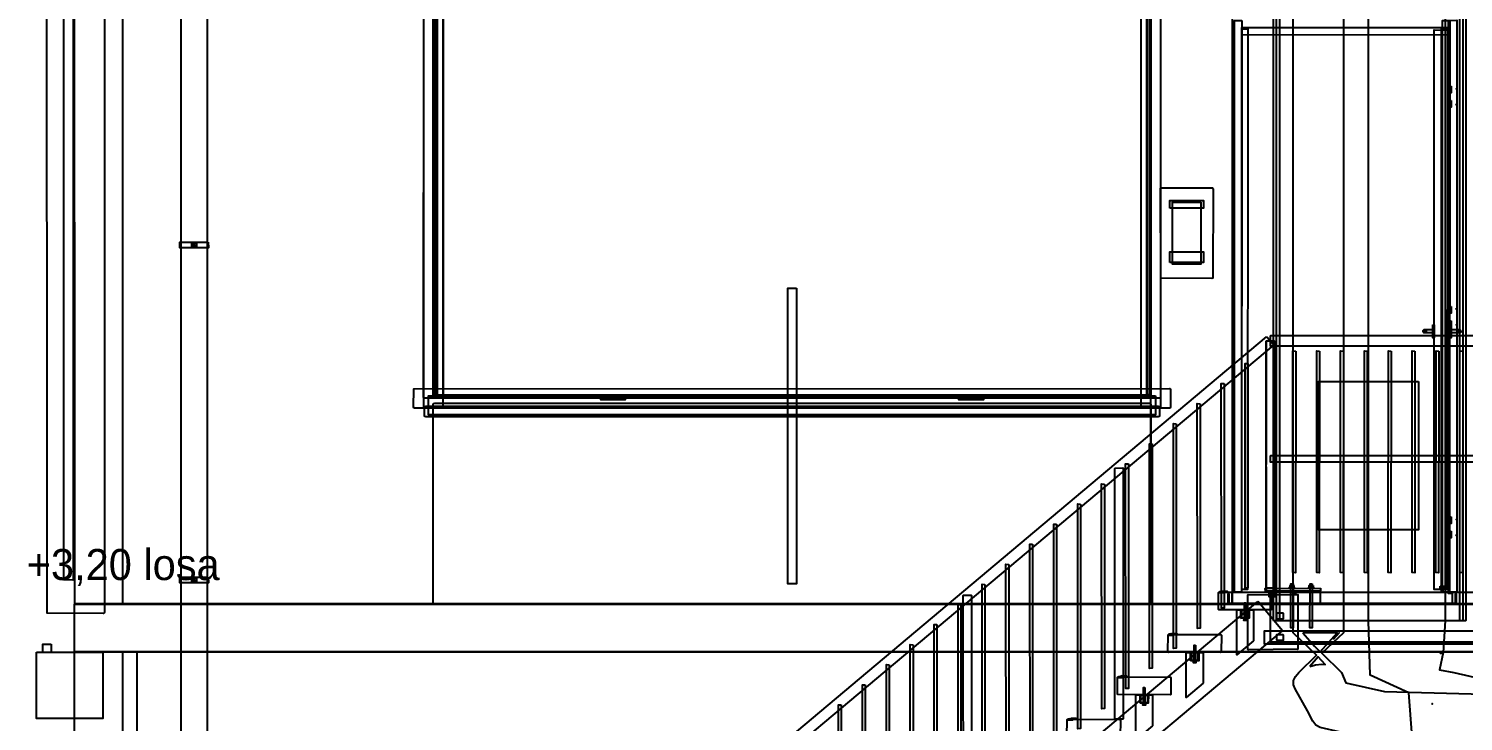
# Model space of a CAD drawing. Header units: metres. Extents: x 359.6 to 413.1, y -1 to 8.9.
# Drawn here: x 399.81 to 405.81, y 2.71 to 5.6 of the extents above; entities that cross this region are included whole.
import ezdxf

# ---------------------------------------------------------------- set-up
doc = ezdxf.new("R2010")
doc.units = ezdxf.units.M
doc.layers.add('TEXTOS', color=7, linetype='Continuous')
doc.layers.add('VISTA', color=8, linetype='Continuous')

msp = doc.modelspace()

# ---------------------------------------------------------------- linework, layer by layer
at = {"layer": 'VISTA'}
for points in [[(406.555922, 2.59508), (405.46363, 2.625194), (405.208122, 2.684138), (405.190421, 2.694052), (405.176779, 2.709824), (405.154861, 2.753927), (405.154861, 2.753927), (405.102987, 2.846002), (405.096486, 2.862401), (405.097039, 2.88), (405.104609, 2.897599), (405.118679, 2.913998), (405.193068, 2.985687), (405.095, 3.08), (405.095, 8.7), (405.305, 8.7), (405.305, 3.08), (405.215427, 2.993856), (405.297012, 2.913998), (405.315065, 2.870303), (405.47637, 2.834806), (406.564078, 2.80492)], [(400.554652, 6.260019), (400.55531, 0.283766), (400.565171, 0.215385), (400.586904, 0.1498), (400.748846, -0.175577), (400.651154, -0.224423), (400.486596, 0.106554), (400.466416, 0.161932), (400.458829, 0.190281), (400.452927, 0.219028), (400.44619, 0.277585), (400.445348, 6.259981)]]:
    msp.add_lwpolyline(points, dxfattribs=at)
for points in [[(405.73, 8.7), (405.73, 3.13), (405.722639, 2.997972), (405.706949, 2.925148), (405.767016, 2.914248), (405.967277, 2.867657), (406.203037, 2.849971), (409.101975, 2.809988), (409.44, 2.81), (409.44, 2.49), (409.098025, 2.490012), (406.196962, 2.530029), (405.912724, 2.552343), (405.592983, 2.645752), (405.579212, 2.828046), (405.417361, 2.902028), (405.41, 3.13), (405.41, 8.7), (405.73, 8.7)], [(405.0355, 8.23), (405.0375, 8.228), (405.0375, 3.132), (405.0355, 3.13), (405.0145, 3.13), (405.0125, 3.132), (405.013086, 8.229414), (405.0355, 8.23)], [(405.803, 8.23), (405.805, 8.228), (405.805, 3.132), (405.803, 3.13), (405.027, 3.13), (405.025, 3.132), (405.025586, 8.229414), (405.803, 8.23)], [(405.8155, 8.23), (405.8175, 8.228), (405.8175, 3.132), (405.8155, 3.13), (405.7945, 3.13), (405.7925, 3.132), (405.793086, 8.229414), (405.8155, 8.23)], [(399.885, 6.4355), (399.8895, 6.44), (400.1205, 6.44), (400.125, 6.4355), (400.125, 3.1645), (400.1205, 3.16), (399.886318, 3.161318), (399.885, 6.4355)], [(400, 6.3955), (400.0045, 6.4), (400.1955, 6.4), (400.2, 6.3955), (400.2, 3.2045), (400.1955, 3.2), (400.001318, 3.201318), (400, 6.3955)], [(400, 6.3955), (400.001895, 6.399169), (405.9955, 6.4), (405.999169, 6.398106), (406, 3.2045), (405.998105, 3.200831), (400.001318, 3.201318), (400, 6.3955)], [(404.5045, 6.4), (404.8355, 6.4), (404.84, 6.3955), (404.84, 3.2045), (404.8355, 3.2), (404.5045, 3.2), (404.5, 3.2045), (404.500831, 6.398106), (404.5045, 6.4)], [(399.955, 6.2983), (399.9567, 6.3), (399.9933, 6.3), (399.995, 6.2983), (399.995, 3.3017), (399.9933, 3.3), (399.955848, 3.300501), (399.955, 6.2983)], [(401.460172, 5.778829), (401.463, 5.78), (401.537, 5.78), (401.541, 5.776), (401.541, 4.064), (401.537, 4.06), (401.463, 4.06), (401.460172, 4.061172), (401.459, 4.064), (401.460172, 5.778829)], [(401.54, 5.78), (401.54, 4.02), (401.46, 4.02), (401.46, 5.78), (401.54, 5.78)], [(404.5, 5.78), (404.5, 4.06), (401.5, 4.06), (401.5, 5.78), (404.5, 5.78)], [(401.512, 5.768), (401.512, 4.072), (401.5, 4.072), (401.5, 5.768), (401.512, 5.768)], [(401.512, 5.768), (401.512, 4.072), (401.5, 4.072), (401.5, 5.768), (401.512, 5.768)], [(404.4955, 5.77742), (404.4955, 4.06258), (401.5045, 4.06258), (401.5045, 5.77742), (404.4955, 5.77742)], [(401.5165, 5.76542), (401.5165, 4.07458), (401.5045, 4.07458), (401.5045, 5.76542), (401.5165, 5.76542)], [(401.5165, 5.76542), (401.5165, 4.07458), (401.5045, 4.07458), (401.5045, 5.76542), (401.5165, 5.76542)], [(404.459, 5.776), (404.463, 5.78), (404.537, 5.78), (404.539828, 5.778829), (404.541, 5.776), (404.541, 4.064), (404.539828, 4.061172), (404.537, 4.06), (404.463, 4.06), (404.459, 4.064), (404.459, 5.776)], [(404.54, 5.78), (404.54, 4.02), (404.46, 4.02), (404.46, 5.78), (404.54, 5.78)], [(404.4955, 5.76542), (404.4955, 4.07458), (404.4835, 4.07458), (404.4835, 5.76542), (404.4955, 5.76542)], [(404.4955, 5.76542), (404.4955, 4.07458), (404.4835, 4.07458), (404.4835, 5.76542), (404.4955, 5.76542)], [(404.5, 5.768), (404.5, 4.072), (404.488, 4.072), (404.488, 5.768), (404.5, 5.768)], [(404.5, 5.768), (404.5, 4.072), (404.488, 4.072), (404.488, 5.768), (404.5, 5.768)], [(404.88, 5.639), (404.879, 3.25), (404.85, 3.251), (404.85, 5.639), (404.88, 5.639)], [(405.75, 5.639), (405.749, 3.25), (405.72, 3.251), (405.72, 5.639), (405.75, 5.639)], [(405.745, 5.639), (405.779, 5.64), (405.779, 3.25), (405.745, 3.251), (405.745, 5.639)], [(405.739, 5.61), (405.74, 5.579), (404.881, 5.578), (404.88, 5.609), (405.739, 5.61)], [(404.905, 5.604), (404.904, 3.26), (404.88, 3.261), (404.88, 5.604), (404.905, 5.604)], [(405.75, 5.599), (405.749, 3.26), (405.685, 3.261), (405.685293, 5.599707), (405.75, 5.599)], [(405.74, 5.604), (405.739, 3.26), (405.716, 3.261), (405.716, 5.604), (405.74, 5.604)], [(405.7555, 5.364), (405.7555, 5.336), (405.7445, 5.336), (405.7445, 5.364), (405.7555, 5.364)], [(405.779738, 5.353466), (405.778466, 5.351262), (405.776261, 5.352534), (405.777534, 5.354739), (405.779738, 5.353466)], [(405.7555, 5.304), (405.7555, 5.276), (405.7445, 5.276), (405.7445, 5.304), (405.7555, 5.304)], [(405.779738, 5.287466), (405.778466, 5.285262), (405.776261, 5.286534), (405.777534, 5.288739), (405.779738, 5.287466)], [(404.540831, 4.938105), (404.544499, 4.94), (404.758105, 4.939169), (404.76, 4.9355), (404.759169, 4.561895), (404.7555, 4.56), (404.541317, 4.561318), (404.540831, 4.938105)], [(404.579999, 4.854), (404.579999, 4.886), (404.72, 4.886), (404.72, 4.854), (404.579999, 4.854)], [(404.709707, 4.879707), (404.709707, 4.620293), (404.590293, 4.620293), (404.59, 4.879), (404.709707, 4.879707)], [(400.559, 4.712), (400.56, 4.689), (400.441, 4.688), (400.440293, 4.711707), (400.559, 4.712)], [(400.559, 4.712), (400.56, 4.689), (400.441, 4.688), (400.440293, 4.711707), (400.559, 4.712)], [(400.509707, 4.709707), (400.509707, 4.690292), (400.490293, 4.690292), (400.490293, 4.709707), (400.509707, 4.709707)], [(400.50483, 4.701294), (400.501294, 4.69517), (400.49517, 4.698706), (400.498706, 4.704829), (400.50483, 4.701294)], [(404.579999, 4.6275), (404.579999, 4.6725), (404.72, 4.6725), (404.72, 4.6275), (404.579999, 4.6275)], [(403.018, 4.52), (403.018, 3.284), (402.982, 3.284), (402.982, 4.52), (403.018, 4.52)], [(405.7555, 4.444), (405.7555, 4.416), (405.7445, 4.416), (405.7445, 4.444), (405.7555, 4.444)], [(405.7555, 4.384), (405.7555, 4.356), (405.7445, 4.356), (405.7445, 4.384), (405.7555, 4.384)], [(405.779738, 4.433466), (405.778466, 4.431262), (405.776261, 4.432534), (405.777534, 4.434739), (405.779738, 4.433466)], [(405, 4.3208), (405.001699, 4.3225), (412.9783, 4.3225), (412.98, 4.3208), (412.98, 4.2792), (412.9783, 4.2775), (405.000848, 4.278), (405, 4.3208)], [(405.651761, 4.341812), (405.651062, 4.3365), (405.646811, 4.333239), (405.6415, 4.333938), (405.638238, 4.338189), (405.638937, 4.3435), (405.643188, 4.346762), (405.648499, 4.346062), (405.651761, 4.341812)], [(405.645, 4.347), (405.679, 4.347), (405.679, 4.333), (405.645, 4.333938), (405.645, 4.347)], [(405.679, 4.367), (405.684999, 4.367), (405.684999, 4.313), (405.679, 4.313), (405.679, 4.367)], [(405.75, 4.367), (405.756, 4.367), (405.756, 4.313), (405.75, 4.313), (405.75, 4.367)], [(405.756, 4.347), (405.79, 4.347), (405.79, 4.333), (405.756, 4.333938), (405.756, 4.347)], [(405.779738, 4.367466), (405.778466, 4.365262), (405.776261, 4.366534), (405.777534, 4.368739), (405.779738, 4.367466)], [(405.796762, 4.341812), (405.796062, 4.3365), (405.791811, 4.333239), (405.7865, 4.333938), (405.783238, 4.338189), (405.783938, 4.3435), (405.788188, 4.346762), (405.7935, 4.346062), (405.796762, 4.341812)], [(404.984357, 4.316056), (404.986751, 4.31586), (405.013249, 4.283966), (405.013021, 4.281573), (401.215643, 1.093944), (401.213249, 1.09414), (401.186862, 1.127231), (404.984357, 4.316056)], [(404.984357, 4.316056), (404.986751, 4.31586), (405.013249, 4.283966), (405.013021, 4.281573), (401.215643, 1.093944), (401.213249, 1.09414), (401.186862, 1.127231), (404.984357, 4.316056)], [(404.9825, 4.29807), (404.9842, 4.299792), (405.0158, 4.3), (405.0175, 4.2983), (405.0175, 3.2517), (405.0158, 3.25), (404.983348, 3.250281), (404.9825, 4.29807)], [(405.0158, 4.3), (405.0175, 4.2983), (405.0175, 3.266), (404.9825, 3.266), (404.983348, 4.299151), (405.0158, 4.3)], [(404.9825, 4.29807), (404.9842, 4.299792), (405.0158, 4.3), (405.0175, 4.2983), (405.0175, 3.2517), (405.0158, 3.25), (404.983348, 3.250281), (404.9825, 4.29807)], [(404.906, 4.205132), (404.906, 3.267132), (404.895, 3.265987), (404.894293, 4.205685), (404.906, 4.205132)], [(404.906, 4.205132), (404.906, 3.267132), (404.895, 3.265987), (404.894293, 4.205685), (404.906, 4.205132)], [(405.10575, 4.257), (405.10475, 3.33), (405.09375, 3.331), (405.094043, 4.257707), (405.10575, 4.257)], [(405.2055, 4.257), (405.2045, 3.33), (405.1935, 3.331), (405.193793, 4.257707), (405.2055, 4.257)], [(405.30525, 4.257), (405.30425, 3.33), (405.29325, 3.331), (405.293543, 4.257707), (405.30525, 4.257)], [(405.405, 4.257), (405.404, 3.33), (405.393, 3.331), (405.393293, 4.257707), (405.405, 4.257)], [(405.50475, 4.257), (405.50375, 3.33), (405.49275, 3.331), (405.493042, 4.257707), (405.50475, 4.257)], [(405.6045, 4.257), (405.6035, 3.33), (405.5925, 3.331), (405.592793, 4.257707), (405.6045, 4.257)], [(405.70425, 4.257), (405.70325, 3.33), (405.69225, 3.331), (405.692543, 4.257707), (405.70425, 4.257)], [(405.804, 4.257), (405.803, 3.33), (405.792, 3.331), (405.792293, 4.257707), (405.804, 4.257)], [(404.578, 4.101), (404.580829, 4.099828), (404.582, 4.097), (404.582, 4.023), (404.580829, 4.020172), (404.578, 4.019), (401.422, 4.019), (401.419172, 4.020172), (401.418, 4.023), (401.419172, 4.099828), (404.578, 4.101)], [(401.419691, 4.099309), (401.420205, 4.099528), (401.419472, 4.099528), (401.419691, 4.099309)], [(404.580528, 4.099528), (404.579795, 4.099528), (404.580309, 4.099309), (404.580528, 4.099528)], [(404.806, 4.121184), (404.806, 3.183184), (404.795, 3.182039), (404.794293, 4.121737), (404.806, 4.121184)], [(404.806, 4.121184), (404.806, 3.183184), (404.795, 3.182039), (404.794293, 4.121737), (404.806, 4.121184)], [(405.619414, 4.129414), (405.619414, 3.510586), (405.200586, 3.510586), (405.200586, 4.129414), (405.619414, 4.129414)], [(401.419691, 4.02069), (401.419472, 4.021205), (401.419472, 4.020472), (401.419691, 4.02069)], [(401.460691, 4.061691), (401.460472, 4.062205), (401.460472, 4.061472), (401.460691, 4.061691)], [(401.4631, 4.0215), (401.464857, 4.025743), (401.4691, 4.0275), (404.5309, 4.0275), (404.535143, 4.025743), (404.5369, 4.0215), (404.5369, 3.9885), (404.535143, 3.984257), (404.5309, 3.9825), (401.4691, 3.9825), (401.464857, 3.984257), (401.4631, 3.9885), (401.4631, 4.0215)], [(404.52, 4.07), (404.52, 3.99), (401.48, 3.99), (401.48, 4.07), (404.52, 4.07)], [(404.5, 4.072), (404.5, 4.06), (401.5, 4.06), (401.5, 4.072), (404.5, 4.072)], [(404.5, 4.072), (404.5, 4.06), (401.5, 4.06), (401.5, 4.072), (404.5, 4.072)], [(401.5045, 4.04), (404.4955, 4.04), (404.5, 4.0355), (404.5, 3.2045), (404.4955, 3.2), (401.5045, 3.2), (401.5, 3.2045), (401.5, 4.0355), (401.5045, 4.04)], [(404.4955, 4.07458), (404.4955, 4.06258), (401.5045, 4.06258), (401.5045, 4.07458), (404.4955, 4.07458)], [(404.4955, 4.07458), (404.4955, 4.06258), (401.5045, 4.06258), (401.5045, 4.07458), (404.4955, 4.07458)], [(402.3, 4.06), (402.3, 4.054), (402.2, 4.054), (402.2, 4.06), (402.3, 4.06)], [(402.30225, 4.06258), (402.30225, 4.05658), (402.20225, 4.05658), (402.20225, 4.06258), (402.30225, 4.06258)], [(402.30225, 4.05658), (402.30225, 4.054), (402.20225, 4.054), (402.20225, 4.05658), (402.30225, 4.05658)], [(403.79775, 4.06258), (403.79775, 4.05658), (403.69775, 4.05658), (403.69775, 4.06258), (403.79775, 4.06258)], [(403.79775, 4.05658), (403.79775, 4.054), (403.69775, 4.054), (403.69775, 4.05658), (403.79775, 4.05658)], [(403.8, 4.06), (403.8, 4.054), (403.7, 4.054), (403.7, 4.06), (403.8, 4.06)], [(404.53931, 4.061691), (404.538795, 4.061472), (404.539528, 4.061472), (404.53931, 4.061691)], [(404.580309, 4.02069), (404.579795, 4.020472), (404.580528, 4.020472), (404.580309, 4.02069)], [(404.706, 4.037237), (404.706, 3.099237), (404.695, 3.098092), (404.694293, 4.03779), (404.706, 4.037237)], [(404.706, 4.037237), (404.706, 3.099237), (404.695, 3.098092), (404.694293, 4.03779), (404.706, 4.037237)], [(404.606, 3.95329), (404.606, 3.015289), (404.595, 3.014145), (404.594293, 3.953843), (404.606, 3.95329)], [(404.606, 3.95329), (404.606, 3.015289), (404.595, 3.014145), (404.594293, 3.953843), (404.606, 3.95329)], [(404.506, 3.869342), (404.506, 2.931342), (404.495, 2.930197), (404.494293, 3.869895), (404.506, 3.869342)], [(404.506, 3.869342), (404.506, 2.931342), (404.495, 2.930197), (404.494293, 3.869895), (404.506, 3.869342)], [(404.406, 3.785395), (404.406, 2.847394), (404.395, 2.84625), (404.394293, 3.785948), (404.406, 3.785395)], [(404.406, 3.785395), (404.406, 2.847394), (404.395, 2.84625), (404.394293, 3.785948), (404.406, 3.785395)], [(405, 3.8188), (405.001699, 3.8205), (412.9783, 3.8205), (412.98, 3.8188), (412.98, 3.7942), (412.9783, 3.7925), (405.000848, 3.793), (405, 3.8188)], [(404.349167, 3.766403), (404.350867, 3.768125), (404.382467, 3.768541), (404.384167, 3.766863), (404.384167, 2.720263), (404.382467, 2.718541), (404.350015, 2.718615), (404.349167, 3.766403)], [(404.349167, 3.766403), (404.350867, 3.768125), (404.382467, 3.768541), (404.384167, 3.766863), (404.384167, 2.720263), (404.382467, 2.718541), (404.350015, 2.718615), (404.349167, 3.766403)], [(404.306, 3.701447), (404.306, 2.763447), (404.295, 2.762302), (404.294293, 3.702), (404.306, 3.701447)], [(404.306, 3.701447), (404.306, 2.763447), (404.295, 2.762302), (404.294293, 3.702), (404.306, 3.701447)], [(404.206, 3.6175), (404.206, 2.6795), (404.195, 2.678355), (404.194293, 3.618053), (404.206, 3.6175)], [(404.206, 3.6175), (404.206, 2.6795), (404.195, 2.678355), (404.194293, 3.618053), (404.206, 3.6175)], [(405.7555, 3.564), (405.7555, 3.536), (405.7445, 3.536), (405.7445, 3.564), (405.7555, 3.564)], [(405.779738, 3.553466), (405.778466, 3.551261), (405.776261, 3.552534), (405.777534, 3.554739), (405.779738, 3.553466)], [(404.106, 3.533553), (404.106, 2.595552), (404.095, 2.594408), (404.094293, 3.534106), (404.106, 3.533553)], [(404.106, 3.533553), (404.106, 2.595552), (404.095, 2.594408), (404.094293, 3.534106), (404.106, 3.533553)], [(405.7555, 3.504), (405.7555, 3.476), (405.7445, 3.476), (405.7445, 3.504), (405.7555, 3.504)], [(405.779738, 3.487466), (405.778466, 3.485261), (405.776261, 3.486534), (405.777534, 3.488739), (405.779738, 3.487466)], [(404.006, 3.449605), (404.006, 2.511605), (403.995, 2.51046), (403.994293, 3.450158), (404.006, 3.449605)], [(404.006, 3.449605), (404.006, 2.511605), (403.995, 2.51046), (403.994293, 3.450158), (404.006, 3.449605)], [(403.906, 3.365658), (403.906, 2.427658), (403.895, 2.426513), (403.894293, 3.366211), (403.906, 3.365658)], [(403.906, 3.365658), (403.906, 2.427658), (403.895, 2.426513), (403.894293, 3.366211), (403.906, 3.365658)], [(400.559, 3.312), (400.56, 3.289), (400.441, 3.288), (400.440293, 3.311707), (400.559, 3.312)], [(400.559, 3.312), (400.56, 3.289), (400.441, 3.288), (400.440293, 3.311707), (400.559, 3.312)], [(400.509707, 3.309707), (400.509707, 3.290293), (400.490293, 3.290293), (400.490293, 3.309707), (400.509707, 3.309707)], [(400.50483, 3.301294), (400.501294, 3.29517), (400.49517, 3.298706), (400.498706, 3.30483), (400.50483, 3.301294)], [(403.806, 3.281711), (403.806, 2.34371), (403.795, 2.342566), (403.794293, 3.282264), (403.806, 3.281711)], [(403.806, 3.281711), (403.806, 2.34371), (403.795, 2.342566), (403.794293, 3.282264), (403.806, 3.281711)], [(404.786389, 3.25), (405.004526, 3.249354), (405.006, 3.2465), (405.005354, 3.176474), (405.0025, 3.175), (404.784363, 3.175646), (404.783535, 3.176474), (404.782889, 3.1785), (404.783535, 3.248526), (404.786389, 3.25)], [(404.784636, 3.248253), (404.784636, 3.24897), (404.783919, 3.248253), (404.784636, 3.248253)], [(404.806333, 3.252), (404.806333, 3.246), (404.788333, 3.246), (404.788333, 3.252), (404.806333, 3.252)], [(404.798589, 3.255), (404.819889, 3.2543), (404.819189, 3.25), (404.798094, 3.2507), (404.798589, 3.255)], [(404.824, 3.202), (404.824, 3.242), (404.826, 3.242), (404.826, 3.202), (404.824, 3.202)], [(404.844, 3.25), (405.756, 3.25), (405.758829, 3.248828), (405.76, 3.246), (405.76, 3.204), (405.758829, 3.201171), (405.756, 3.2), (404.844, 3.2), (404.841172, 3.201171), (404.84, 3.204), (404.840739, 3.248316), (404.844, 3.25)], [(404.841691, 3.248309), (404.842206, 3.248528), (404.841473, 3.248528), (404.841691, 3.248309)], [(404.905879, 3.237883), (404.908, 3.23879), (405.114121, 3.239121), (405.114121, 3.010879), (404.908, 3.00879), (404.905879, 3.00964), (404.905879, 3.237883)], [(404.905879, 3.237883), (404.908, 3.23879), (405.114121, 3.239121), (405.114121, 3.010879), (404.908, 3.00879), (404.905879, 3.00964), (404.905879, 3.237883)], [(405.209, 3.266), (405.21, 3.255), (404.979, 3.254), (404.978, 3.265), (405.209, 3.266)], [(405.0195, 3.25), (405.0195, 3.23), (404.9945, 3.229928), (404.9945, 3.249928), (405.0195, 3.25)], [(405.000293, 3.249703), (405.001, 3.249985), (405.999, 3.249985), (406, 3.201), (405.001, 3.2), (405.000293, 3.249703)], [(405.000357, 3.249637), (405.000357, 3.249637), (405.000357, 3.249637), (405.000357, 3.249637)], [(405.001, 3.198899), (405.001, 3.254), (405.208, 3.254), (405.208, 3.199681), (405.001, 3.198899)], [(405.004712, 3.248712), (405.004253, 3.24897), (405.004253, 3.248253), (405.004712, 3.248712)], [(405.019996, 3.2497), (405.019997, 3.2497), (405.019997, 3.2497), (405.019996, 3.2497)], [(405.101, 3.269), (405.101, 3.266), (405.079, 3.266), (405.080474, 3.269), (405.101, 3.269)], [(405.101, 3.269), (405.101, 3.266), (405.079, 3.266), (405.080474, 3.269), (405.101, 3.269)], [(405.0985, 3.278), (405.0985, 3.269), (405.0815, 3.269), (405.082639, 3.278), (405.0985, 3.278)], [(405.0985, 3.278), (405.0985, 3.269), (405.0815, 3.269), (405.082639, 3.278), (405.0985, 3.278)], [(405.095, 3.284), (405.095, 3.1), (405.085, 3.1), (405.08567, 3.284), (405.095, 3.284)], [(405.095, 3.284), (405.095, 3.1), (405.085, 3.1), (405.08567, 3.284), (405.095, 3.284)], [(405.105707, 3.249707), (405.105707, 3.244293), (405.094293, 3.244293), (405.094293, 3.249707), (405.105707, 3.249707)], [(405.113503, 3.238503), (405.114117, 3.238503), (405.114121, 3.239121), (405.113503, 3.238503)], [(405.113503, 3.238503), (405.114117, 3.238503), (405.114121, 3.239121), (405.113503, 3.238503)], [(405.181, 3.269), (405.181, 3.266), (405.159, 3.266), (405.160474, 3.269), (405.181, 3.269)], [(405.181, 3.269), (405.181, 3.266), (405.159, 3.266), (405.160474, 3.269), (405.181, 3.269)], [(405.1785, 3.278), (405.1785, 3.269), (405.1615, 3.269), (405.162639, 3.278), (405.1785, 3.278)], [(405.1785, 3.278), (405.1785, 3.269), (405.1615, 3.269), (405.162639, 3.278), (405.1785, 3.278)], [(405.175, 3.284), (405.175, 3.1), (405.165, 3.1), (405.16567, 3.284), (405.175, 3.284)], [(405.175, 3.284), (405.175, 3.1), (405.165, 3.1), (405.16567, 3.284), (405.175, 3.284)], [(405.709211, 3.274789), (405.726788, 3.274789), (405.726788, 3.260211), (405.709146, 3.2605), (405.709211, 3.274789)], [(405.715, 3.2502), (405.715199, 3.263), (405.720999, 3.2628), (405.720799, 3.250059), (405.715, 3.2502)], [(405.755707, 3.249707), (405.755707, 3.244293), (405.744293, 3.244293), (405.744293, 3.249707), (405.755707, 3.249707)], [(405.758528, 3.248528), (405.757795, 3.248528), (405.758309, 3.248309), (405.758528, 3.248528)], [(405.774, 3.202), (405.774, 3.242), (405.776, 3.242), (405.776, 3.202), (405.774, 3.202)], [(412, 3.2), (412, 3), (400, 3), (400, 3.2), (412, 3.2)], [(404.94773, 3.2099), (404.950124, 3.209703), (405.049876, 3.08964), (405.049648, 3.087247), (401.252269, -0.0999), (401.251311, -0.100297), (401.251294, -0.100069), (401.252069, -0.09966), (401.251813, -0.099354), (401.249876, -0.099703), (401.150235, 0.021556), (404.94773, 3.2099)], [(404.94773, 3.2099), (404.950124, 3.209703), (405.049876, 3.08964), (405.049648, 3.087247), (401.252269, -0.0999), (401.251311, -0.100297), (401.251294, -0.100069), (401.252069, -0.09966), (401.251813, -0.099354), (401.249876, -0.099703), (401.150235, 0.021556), (404.94773, 3.2099)], [(403.706, 3.197763), (403.706, 2.259763), (403.695, 2.258618), (403.694293, 3.198316), (403.706, 3.197763)], [(403.706, 3.197763), (403.706, 2.259763), (403.695, 2.258618), (403.694293, 3.198316), (403.706, 3.197763)], [(403.715833, 3.234736), (403.717533, 3.236459), (403.749133, 3.236875), (403.750833, 3.235197), (403.750833, 2.188597), (403.749133, 2.186874), (403.716682, 2.186948), (403.715833, 3.234736)], [(403.715833, 3.234736), (403.717533, 3.236459), (403.749133, 3.236875), (403.750833, 3.235197), (403.750833, 2.188597), (403.749133, 2.186874), (403.716682, 2.186948), (403.715833, 3.234736)], [(404.82, 3.202), (404.82, 3.204), (405.78, 3.204), (405.78, 3.202), (404.82, 3.202)], [(404.841691, 3.20169), (404.841473, 3.202205), (404.841473, 3.201472), (404.841691, 3.20169)], [(404.897444, 3.205), (404.897444, 3.135), (404.891445, 3.135), (404.891846, 3.205), (404.897444, 3.205)], [(404.897444, 3.205), (404.897444, 3.135), (404.891445, 3.135), (404.891846, 3.205), (404.897444, 3.205)], [(404.906497, 3.237273), (404.906497, 3.237887), (404.905879, 3.237883), (404.906497, 3.237273)], [(404.906497, 3.237273), (404.906497, 3.237887), (404.905879, 3.237883), (404.906497, 3.237273)], [(405, 3.197), (405.000879, 3.199121), (405.003, 3.2), (405.997, 3.2), (405.999121, 3.199121), (406, 3.197), (406, 3.043), (405.999121, 3.040879), (405.997, 3.04), (405.003, 3.04), (405.000879, 3.040879), (405, 3.197)], [(405.001497, 3.198503), (405.001497, 3.199117), (405.000879, 3.199121), (405.001497, 3.198503)], [(405.758309, 3.20169), (405.757795, 3.201472), (405.758528, 3.201472), (405.758309, 3.20169)], [(404.783916, 3.176364), (404.783916, 3.176364), (404.784177, 3.176288), (404.783916, 3.176364)], [(404.784177, 3.176288), (404.784636, 3.17603), (404.784636, 3.176746), (404.784177, 3.176288)], [(404.929444, 3.04577), (404.859445, 2.987007), (404.859445, 3.175), (404.929444, 3.175), (404.929444, 3.04577)], [(404.929444, 3.04577), (404.859445, 2.987007), (404.859445, 3.175), (404.929444, 3.175), (404.929444, 3.04577)], [(404.877023, 3.14), (404.877023, 3.175), (404.911866, 3.175), (404.911645, 3.140147), (404.877023, 3.14)], [(404.909444, 3.1425), (404.909444, 3.1725), (404.879445, 3.1725), (404.879715, 3.142853), (404.909444, 3.1425)], [(404.899944, 3.14), (404.899944, 3.131), (404.888945, 3.131), (404.889681, 3.14), (404.899944, 3.14)], [(404.899944, 3.14), (404.899944, 3.131), (404.888945, 3.131), (404.889681, 3.14), (404.899944, 3.14)], [(405.004253, 3.17603), (405.00497, 3.176746), (405.004253, 3.176746), (405.004253, 3.17603)], [(405.0287, 3.137314), (405.027, 3.1387), (405.027314, 3.162284), (405.027716, 3.1613), (405.0287, 3.163), (405.052284, 3.162686), (405.0513, 3.162284), (405.053, 3.1613), (405.052686, 3.137716), (405.052284, 3.1387), (405.0513, 3.137), (405.0287, 3.137), (405.0287, 3.137314)], [(405.0287, 3.137314), (405.027, 3.1387), (405.027314, 3.162284), (405.027716, 3.1613), (405.0287, 3.163), (405.052284, 3.162686), (405.0513, 3.162284), (405.053, 3.1613), (405.052686, 3.137716), (405.052284, 3.1387), (405.0513, 3.137), (405.0287, 3.137), (405.0287, 3.137314)], [(403.606, 3.113816), (403.606, 2.175816), (403.595, 2.174671), (403.594293, 3.114369), (403.606, 3.113816)], [(403.606, 3.113816), (403.606, 2.175816), (403.595, 2.174671), (403.594293, 3.114369), (403.606, 3.113816)], [(404.575278, 3.072778), (404.793415, 3.072131), (404.794889, 3.069278), (404.794243, 2.999251), (404.791389, 2.997778), (404.573252, 2.998424), (404.571778, 3.001278), (404.572424, 3.071304), (404.575278, 3.072778)], [(404.573524, 3.071031), (404.573524, 3.071747), (404.572808, 3.071031), (404.573524, 3.071031)], [(404.595222, 3.074778), (404.595222, 3.068778), (404.577222, 3.068778), (404.577222, 3.074778), (404.595222, 3.074778)], [(404.587478, 3.077778), (404.608778, 3.077078), (404.608078, 3.072778), (404.586983, 3.073478), (404.587478, 3.077778)], [(404.793601, 3.071489), (404.793142, 3.071747), (404.793142, 3.071031), (404.793601, 3.071489)], [(412.025, 3.0875), (412.025, 3.0325), (404.975, 3.0325), (404.975, 3.0875), (412.025, 3.0875)], [(405.0287, 3.047314), (405.027, 3.0487), (405.027314, 3.072284), (405.027716, 3.0713), (405.0287, 3.073), (405.052284, 3.072686), (405.0513, 3.072284), (405.053, 3.0713), (405.052686, 3.047716), (405.052284, 3.0487), (405.0513, 3.047), (405.0287, 3.047), (405.0287, 3.047314)], [(405.0287, 3.047314), (405.027, 3.0487), (405.027314, 3.072284), (405.027716, 3.0713), (405.0287, 3.073), (405.052284, 3.072686), (405.0513, 3.072284), (405.053, 3.0713), (405.052686, 3.047716), (405.052284, 3.0487), (405.0513, 3.047), (405.0287, 3.047), (405.0287, 3.047314)], [(405.135653, 3.08), (405.184531, 3.023536), (405.208475, 3.000535), (405.278808, 3.08), (405.135653, 3.08)], [(405.263412, 3.053478), (405.263412, 3.053478), (405.287899, 3.08), (405.263412, 3.053478)], [(399.9025, 3.0325), (399.9025, 2.9975), (399.8675, 2.9975), (399.8675, 3.0325), (399.9025, 3.0325)], [(400, 2.9955), (400.001895, 2.999169), (405.9955, 3), (405.999169, 2.998105), (406, 0.0045), (405.998105, 0.000831), (400.001318, 0.001318), (400, 2.9955)], [(400, 2.9955), (400.0045, 3), (400.2555, 3), (400.26, 2.9955), (400.26, 0.0045), (400.2555, 0), (400.001318, 0.001318), (400, 2.9955)], [(400, 2.9955), (400.0045, 3), (400.1955, 3), (400.2, 2.9955), (400.2, 0.0045), (400.1955, 0), (400.001318, 0.001318), (400, 2.9955)], [(400, 2.9955), (400.0045, 3), (400.2555, 3), (400.26, 2.9955), (400.26, 0.0045), (400.2555, 0), (400.001318, 0.001318), (400, 2.9955)], [(400, 2.9955), (400.0045, 3), (411.995501, 3), (412, 2.9955), (412, 0.0045), (411.995501, 0), (400.0045, 0), (400, 0.0045), (400, 2.9955)], [(403.506, 3.029869), (403.506, 2.091868), (403.495, 2.090724), (403.494293, 3.030422), (403.506, 3.029869)], [(403.506, 3.029869), (403.506, 2.091868), (403.495, 2.090724), (403.494293, 3.030422), (403.506, 3.029869)], [(404.573066, 2.999066), (404.573524, 2.998808), (404.573524, 2.999524), (404.573066, 2.999066)], [(404.686333, 3.027778), (404.686333, 2.957778), (404.680334, 2.957778), (404.680735, 3.027778), (404.686333, 3.027778)], [(404.686333, 3.027778), (404.686333, 2.957778), (404.680334, 2.957778), (404.680735, 3.027778), (404.686333, 3.027778)], [(404.793142, 2.998808), (404.793859, 2.999524), (404.793142, 2.999524), (404.793142, 2.998808)], [(404.906497, 3.010267), (404.905883, 3.010259), (404.905879, 3.00964), (404.906497, 3.010267)], [(404.906497, 3.010267), (404.905883, 3.010259), (404.905879, 3.00964), (404.906497, 3.010267)], [(405.001497, 3.041497), (405.000883, 3.041497), (405.000879, 3.040879), (405.001497, 3.041497)], [(405.113503, 3.011497), (405.113503, 3.010883), (405.114121, 3.010879), (405.113503, 3.011497)], [(405.113503, 3.011497), (405.113503, 3.010883), (405.114121, 3.010879), (405.113503, 3.011497)], [(405.186606, 3.011514), (405.186606, 3.011514), (405.186606, 3.011514), (405.186606, 3.011514)], [(399.841318, 2.998682), (400.118682, 2.998682), (400.118682, 2.721318), (399.841318, 2.721318), (399.841318, 2.998682)], [(403.406, 2.945921), (403.406, 2.007921), (403.395, 2.006776), (403.394293, 2.946474), (403.406, 2.945921)], [(403.406, 2.945921), (403.406, 2.007921), (403.395, 2.006776), (403.394293, 2.946474), (403.406, 2.945921)], [(404.718333, 2.868548), (404.648334, 2.809785), (404.648334, 2.997778), (404.718333, 2.997778), (404.718333, 2.868548)], [(404.718333, 2.868548), (404.648334, 2.809785), (404.648334, 2.997778), (404.718333, 2.997778), (404.718333, 2.868548)], [(404.665912, 2.962778), (404.665912, 2.997778), (404.700755, 2.997778), (404.700534, 2.962925), (404.665912, 2.962778)], [(404.698333, 2.965278), (404.698333, 2.995278), (404.668334, 2.995278), (404.668604, 2.965631), (404.698333, 2.965278)], [(404.688833, 2.962778), (404.688833, 2.953778), (404.677834, 2.953778), (404.67857, 2.962778), (404.688833, 2.962778)], [(404.688833, 2.962778), (404.688833, 2.953778), (404.677834, 2.953778), (404.67857, 2.962778), (404.688833, 2.962778)], [(405.164354, 2.939464), (405.188508, 2.945679), (405.215691, 2.947996), (405.229023, 2.946813), (405.199999, 2.979019), (405.164354, 2.939464)], [(405.249453, 2.945715), (405.249453, 2.945715), (405.249453, 2.945715), (405.249453, 2.945715)], [(405.709283, 2.993775), (405.709283, 2.993775), (405.717438, 2.996338), (405.709283, 2.993775)], [(404.364167, 2.895555), (404.582304, 2.894909), (404.583778, 2.892056), (404.583132, 2.822029), (404.580278, 2.820556), (404.362141, 2.821202), (404.360667, 2.824056), (404.361313, 2.894082), (404.364167, 2.895555)], [(404.362413, 2.893809), (404.362413, 2.894526), (404.361697, 2.893809), (404.362413, 2.893809)], [(404.384111, 2.897556), (404.384111, 2.891556), (404.366111, 2.891556), (404.366111, 2.897556), (404.384111, 2.897556)], [(404.376367, 2.900556), (404.397667, 2.899856), (404.396967, 2.895555), (404.375872, 2.896255), (404.376367, 2.900556)], [(404.582489, 2.894267), (404.582031, 2.894526), (404.582031, 2.893809), (404.582489, 2.894267)], [(403.306, 2.861974), (403.306, 1.923974), (403.295, 1.922829), (403.294293, 2.862527), (403.306, 2.861974)], [(403.306, 2.861974), (403.306, 1.923974), (403.295, 1.922829), (403.294293, 2.862527), (403.306, 2.861974)], [(404.361955, 2.821844), (404.362413, 2.821586), (404.362413, 2.822302), (404.361955, 2.821844)], [(404.507222, 2.691326), (404.437222, 2.632563), (404.437222, 2.820556), (404.507222, 2.820556), (404.507222, 2.691326)], [(404.507222, 2.691326), (404.437222, 2.632563), (404.437222, 2.820556), (404.507222, 2.820556), (404.507222, 2.691326)], [(404.454801, 2.785556), (404.454801, 2.820556), (404.489644, 2.820556), (404.489423, 2.785703), (404.454801, 2.785556)], [(404.475222, 2.850556), (404.475222, 2.780556), (404.469223, 2.780556), (404.469624, 2.850556), (404.475222, 2.850556)], [(404.475222, 2.850556), (404.475222, 2.780556), (404.469223, 2.780556), (404.469624, 2.850556), (404.475222, 2.850556)], [(404.582031, 2.821586), (404.582747, 2.822302), (404.582031, 2.822302), (404.582031, 2.821586)], [(405.339522, 2.857968), (405.339522, 2.857968), (405.339522, 2.857968), (405.339522, 2.857968)], [(403.206, 2.778027), (403.206, 1.840026), (403.195, 1.838882), (403.194293, 2.778579), (403.206, 2.778027)], [(403.206, 2.778027), (403.206, 1.840026), (403.195, 1.838882), (403.194293, 2.778579), (403.206, 2.778027)], [(404.487222, 2.788056), (404.487222, 2.818056), (404.457222, 2.818056), (404.457493, 2.788409), (404.487222, 2.788056)], [(404.477722, 2.785556), (404.477722, 2.776556), (404.466722, 2.776556), (404.467459, 2.785556), (404.477722, 2.785556)], [(404.477722, 2.785556), (404.477722, 2.776556), (404.466722, 2.776556), (404.467459, 2.785556), (404.477722, 2.785556)], [(405.677663, 2.783044), (405.676603, 2.783529), (405.676173, 2.780761), (405.677663, 2.783044)], [(404.153056, 2.718333), (404.371193, 2.717687), (404.372667, 2.714833), (404.372021, 2.644807), (404.369167, 2.643333), (404.15103, 2.64398), (404.149556, 2.646833), (404.150202, 2.71686), (404.153056, 2.718333)], [(404.151302, 2.716587), (404.151302, 2.717303), (404.150586, 2.716587), (404.151302, 2.716587)], [(404.173, 2.720333), (404.173, 2.714333), (404.155, 2.714333), (404.155, 2.720333), (404.173, 2.720333)], [(404.165256, 2.723333), (404.186556, 2.722633), (404.185856, 2.718333), (404.164761, 2.719033), (404.165256, 2.723333)], [(404.371378, 2.717045), (404.37092, 2.717303), (404.37092, 2.716587), (404.371378, 2.717045)]]:
    msp.add_lwpolyline(points, close=True, dxfattribs=at)

# ---------------------------------------------------------------- texts
at = {"layer": 'TEXTOS'}
msp.add_text('+3,20 losa', height=0.13, dxfattribs=at).set_placement((399.8, 3.3))

doc.saveas('drawing.dxf')
